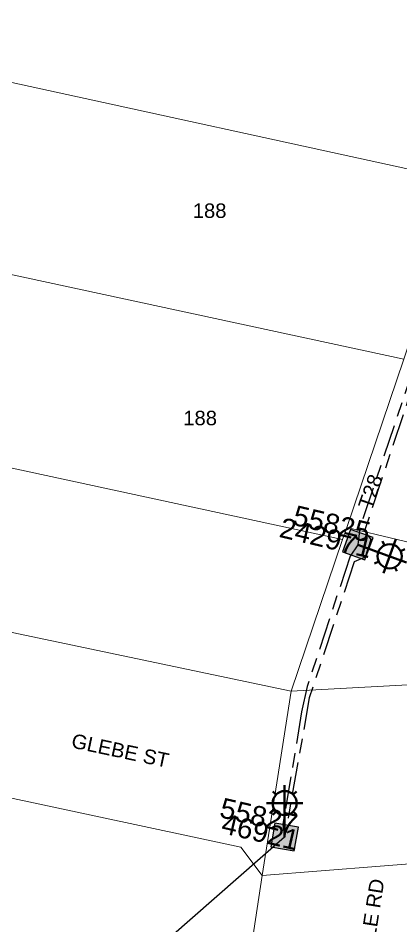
# Model space of a CAD drawing. Header units: metres. Extents: x 314484 to 315473, y 6253544 to 6254134.
# Drawn here: x 314827.2 to 314874.9, y 6253742 to 6253854.9 of the extents above; entities that cross this region are included whole.
import ezdxf
from ezdxf.enums import TextEntityAlignment as Align

# ---------------------------------------------------------------- set-up
doc = ezdxf.new("R2010")
doc.units = ezdxf.units.M
doc.linetypes.add('Cable Exist UG', pattern=[8.2, 4, -1.2, 1.8, -1.2])
doc.layers.get('0').update_dxf_attribs({"color": 6})
doc.layers.add('Cadastre Land Parcels_SP_EXT', color=9, linetype='Continuous', lineweight=5)
doc.layers.add('Cadastre Roads_SP_EXT', color=9, linetype='Continuous', lineweight=5)
for name, color, linetype in [('Equip_SP_SL_EXT', 7, 'Continuous'), ('Mains_LV_EXT', 7, 'Continuous'), ('Mains_SL_EXT', 7, 'Continuous'), ('Services_SP_EXT', 7, 'Continuous'), ('SupportsUG_SP_LV_SL_EXT', 7, 'Continuous')]:
    doc.layers.add(name, color=color, linetype=linetype)
doc.styles.add('COLUMN_LABEL', font='arial.ttf')
doc.styles.add('iecARIAL', font='arial.ttf', dxfattribs={"height": 2})
doc.styles.add('POLE_LABEL', font='arial.ttf')
doc.styles.get("Standard").update_dxf_attribs({"font": 'arial.ttf'})

# ---------------------------------------------------------------- blocks, each defined once
blk = doc.blocks.new('COLUMN_EXT')
blk.add_hatch(color=256).paths.add_polyline_path([(-1.49, 1.48), (-1.49, -1.49), (1.48, -1.49), (1.48, 1.48)])
blk.add_lwpolyline([(-1.49, -1.49), (1.48, -1.49), (1.48, 1.48), (-1.49, 1.48)], close=True)
for tag, height, style, flags, p in [('ASSET_NUM', 2.5, 'COLUMN_LABEL', 8, (2, 2)), ('STRUCTURE_PLANT_NUMBER', 0.2, 'POLE_LABEL', 9, (1.81, 0.03)), ('STREET_CODE', 0.2, 'COLUMN_LABEL', 9, (1.81, -0.2))]:
    blk.add_attdef(tag, text='', height=height, dxfattribs=dict(style=style, flags=flags)).set_placement(p, align=Align.MIDDLE_LEFT)
at = {"flags": 9}
for tag, p in [('COLUMN_TYPE', (1.81, -0.4)), ('OWNED_BY', (1.81, -0.6)), ('STATE', (1.81, -0.8)), ('USAGE', (1.81, -1)), ('LEGEND', (1.81, -1.2)), ('STREETNAME', (1.81, -1.6)), ('SUBURB', (1.81, -1.8)), ('LOCATION', (1.81, -1.4)), ('NOTES', (1.81, -2))]:
    blk.add_attdef(tag, text='', height=0.2, dxfattribs=at).set_placement(p, align=Align.MIDDLE_LEFT)
at = {"flags": 1}
blk.add_attdef('Z', (1.81, -2.35), '', height=0.2, dxfattribs=at)
blk = doc.blocks.new('SL_LANTERN_EXT')
at = {"lineweight": 40}
for p, q in [((-1.46, 5.68), (-1.06, 5.28)), ((0, 1.97), (0, 6.47)), ((1.46, 5.68), (1.06, 5.28)), ((-2.25, 4.22), (2.25, 4.22)), ((-1.46, 2.76), (-1.06, 3.16)), ((0, 0), (0, 2.72)), ((1.46, 2.76), (1.06, 3.16))]:
    blk.add_line(p, q, dxfattribs=at)
blk.add_circle((0, 4.22), 1.5, dxfattribs=at)
at = {"style": 'iecARIAL', "flags": 8}
blk.add_attdef('ASSET_NUM', (1.5, 1.5), '', height=2.5, dxfattribs=at)
for tag, p, height, flags in [('CONSTRUCTED_VOLTAGE', (0.98, -0.65), 0.2, 9), ('CONTROL_TYPE', (0.98, -0.85), 0.2, 9), ('LANTERN_PURPOSE', (0.98, -1.05), 0.2, 9), ('LANTERN_TYPE', (0.98, -1.25), 0.2, 9), ('LNUMBER', (2.18, -3.25), 2.5, 8), ('OPERATING_VOLTAGE', (0.98, -1.65), 0.2, 9), ('ORIENTATION', (0.98, -1.85), 0.2, 9), ('OWNED_BY', (0.98, -2.05), 0.2, 9), ('STATE', (0.98, -2.25), 0.2, 9), ('NO_PHASES', (0.98, -1.45), 0.2, 9), ('USAGE', (0.98, -2.45), 0.2, 9), ('CEXIST', (0.98, -2.65), 0.2, 9), ('CNEW', (0.98, -2.85), 0.2, 9), ('CNUMBER', (0.98, -3.05), 0.2, 9), ('CREMOVE', (0.98, -3.25), 0.2, 9), ('CREPLACE', (0.98, -3.45), 0.2, 9), ('LKINGHEIGHT', (0.98, -3.65), 0.2, 9), ('LBRACKET', (0.98, -3.85), 0.2, 9), ('LBRACKETVOCAB', (0.98, -4.05), 0.2, 9), ('LCATEGORY', (0.98, -4.25), 0.2, 9), ('LCHARGE1', (0.98, -4.45), 0.2, 9), ('LCHARGE1PERCENT', (0.98, -4.65), 0.2, 9), ('LCHARGE2', (0.98, -4.85), 0.2, 9), ('LCHARGE2PERCENT', (0.98, -5.05), 0.2, 9), ('LCHARGE3', (0.98, -5.25), 0.2, 9), ('LCHARGE3PERCENT', (0.98, -5.45), 0.2, 9), ('LEXIST', (0.98, -5.65), 0.2, 9), ('LLAMP', (0.98, -5.85), 0.2, 9), ('LLAMPVOCAB', (0.98, -6.05), 0.2, 9), ('LMAST', (0.98, -6.25), 0.2, 9), ('LMASTVOCAB', (0.98, -6.45), 0.2, 9), ('LNEW', (0.98, -6.65), 0.2, 9), ('LANTNUMBER', (0.98, -6.85), 0.2, 9), ('LOUTREACH', (0.98, -7.25), 0.2, 9), ('LOUTREACHVOCAB', (0.98, -7.45), 0.2, 9), ('LRATECODE', (0.98, -7.65), 0.2, 9), ('LREMOVE', (0.98, -7.85), 0.2, 9), ('LREPLACE', (0.98, -8.05), 0.2, 9), ('LTYPE', (0.98, -8.25), 0.2, 9), ('LTYPEVOCAB', (0.98, -8.45), 0.2, 9), ('LEGEND', (0.98, -8.65), 0.2, 9), ('LOCATION', (0.98, -8.85), 0.2, 9), ('NOTES', (0.98, -9.05), 0.2, 9), ('STREETNAME', (0.98, -9.25), 0.2, 9), ('SUBURB', (0.98, -9.45), 0.2, 1)]:
    blk.add_attdef(tag, p, '', height=height, dxfattribs=dict(flags=flags))

msp = doc.modelspace()

# ---------------------------------------------------------------- linework, layer by layer
at = {"layer": 'Cadastre Land Parcels_SP_EXT', "linetype": 'Continuous'}
for points in [[(314821.47, 6253847.94), (314882.73, 6253834.62), (314889.42, 6253854.21), (314890.33, 6253856.93), (314886.23, 6253854.59), (314832.46, 6253866.32), (314747.02, 6253885.01)], [(314791.95, 6253785.72), (314861.25, 6253771.17), (314867.63, 6253790.01), (314811.46, 6253802.13)]]:
    msp.add_lwpolyline(points, dxfattribs=at)
for points in [[(314882.73, 6253834.62), (314821.47, 6253847.94), (314816.5, 6253825.11), (314875.24, 6253812.45), (314882.73, 6253834.62)], [(314826.94, 6253546.17), (314835.51, 6253602.6), (314839.18, 6253626.71), (314847.82, 6253683.61), (314851.07, 6253704.97), (314857.64, 6253748.21), (314854.98, 6253751.75), (314777.3, 6253768.34), (314791.95, 6253785.72), (314728.94, 6253799.46), (314551.28, 6253838.2), (314532.7, 6253841.69), (314511.91, 6253745.66), (314506.84, 6253722.25), (314484.03, 6253616.88), (314640.18, 6253583.24), (314661.17, 6253578.72), (314729.59, 6253563.98), (314752.66, 6253559.01), (314823.45, 6253543.76), (314826.94, 6253546.17)], [(314875.24, 6253812.45), (314816.5, 6253825.11), (314811.46, 6253802.13), (314867.63, 6253790.01), (314868.16, 6253791.52), (314875.24, 6253812.45)]]:
    msp.add_lwpolyline(points, close=True, dxfattribs=at)
at = {"layer": 'Cadastre Roads_SP_EXT', "linetype": 'Continuous'}
for points in [[(314875.01, 6253771.9), (314889.82, 6253772.69), (314892.81, 6253785.62), (314892.82, 6253785.62), (314880.7, 6253788.52), (314868.16, 6253791.52), (314867.63, 6253790.01), (314861.25, 6253771.17), (314875.01, 6253771.9)], [(314861.25, 6253771.17), (314791.95, 6253785.72), (314777.3, 6253768.34), (314854.98, 6253751.75), (314857.64, 6253748.21), (314859.46, 6253759.77), (314861.25, 6253771.17)], [(314882.39, 6253740.55), (314883.94, 6253750.3), (314872.31, 6253749.37), (314857.64, 6253748.21), (314851.07, 6253704.97), (314865.38, 6253703.85), (314876.41, 6253702.99), (314882.39, 6253740.55)]]:
    msp.add_lwpolyline(points, close=True, dxfattribs=at)
at = {"layer": 'Mains_LV_EXT', "linetype": 'Cable Exist UG'}
msp.add_lwpolyline([(314882.9, 6253828.88), (314870.37, 6253791.1), (314871.13, 6253790.01), (314870.43, 6253787.82), (314869.09, 6253787.24), (314863.49, 6253770.34), (314860.42, 6253753.01)], dxfattribs=at)
at = {"layer": 'Mains_SL_EXT', "linetype": 'Cable Exist UG'}
for points in [[(314882.9, 6253828.88), (314881.87, 6253827.5), (314869.78, 6253791.49), (314869.52, 6253789.37)], [(314869.52, 6253789.37), (314868.56, 6253787.95), (314863.23, 6253771.75), (314862.53, 6253768.58), (314860.2, 6253754.58), (314860.42, 6253753.01)]]:
    msp.add_lwpolyline(points, dxfattribs=at)
at = {"layer": 'Services_SP_EXT'}
msp.add_lwpolyline([(314860.42, 6253753.01), (314834.78, 6253730.55)], dxfattribs=at)

# ---------------------------------------------------------------- block references
at = {"layer": 'Equip_SP_SL_EXT'}
ref = msp.add_blockref('SL_LANTERN_EXT', (314869.52, 6253789.37), dxfattribs=dict(at, rotation=250.1445010138185))
ref.add_attrib('ASSET_NUM', '55825', dxfattribs={"layer": '0', "height": 2.5, "rotation": 346.7022, "style": 'iecARIAL'}).set_placement((314871.02, 6253790.87), align=Align.MIDDLE_RIGHT)
ref = msp.add_blockref('SL_LANTERN_EXT', (314860.42, 6253753.01), dxfattribs=at)
ref.add_attrib('ASSET_NUM', '55827', dxfattribs={"layer": '0', "height": 2.5, "rotation": 346.8263, "style": 'iecARIAL'}).set_placement((314861.92, 6253754.51), align=Align.MIDDLE_RIGHT)
at = {"layer": 'SupportsUG_SP_LV_SL_EXT'}
ref = msp.add_blockref('COLUMN_EXT', (314869.52, 6253789.37), dxfattribs=dict(at, rotation=250.1445010138185))
ref.add_attrib('ASSET_NUM', '242971', dxfattribs={"layer": '0', "height": 2.5, "rotation": 346.7022, "style": 'COLUMN_LABEL'}).set_placement((314871.52, 6253790.12), align=Align.TOP_RIGHT)
ref = msp.add_blockref('COLUMN_EXT', (314860.42, 6253753.01), dxfattribs=dict(at, rotation=260.0203244278639))
ref.add_attrib('ASSET_NUM', '46921', dxfattribs={"layer": '0', "height": 2.5, "rotation": 346.8263, "style": 'COLUMN_LABEL'}).set_placement((314862.42, 6253753.76), align=Align.TOP_RIGHT)

# ---------------------------------------------------------------- texts
at = {"layer": 'Cadastre Land Parcels_SP_EXT'}
for p in [(314848.98, 6253830.03), (314847.8, 6253804.24)]:
    msp.add_text('188', height=1.8, dxfattribs=at).set_placement(p)
at = {"layer": 'Cadastre Roads_SP_EXT'}
for s, rotation, p in [('GLEBE ST', 348.0432, (314833.76, 6253764.16)), ('WOODVILLE RD', 81.1466, (314869.88, 6253728.61))]:
    msp.add_text(s, height=1.8, rotation=rotation, dxfattribs=at).set_placement(p)
at = {"layer": 'Mains_LV_EXT'}
msp.add_text('T28', height=1.8, rotation=70.5734, dxfattribs=at).set_placement((314871.22, 6253793.64))

doc.saveas('drawing.dxf')
